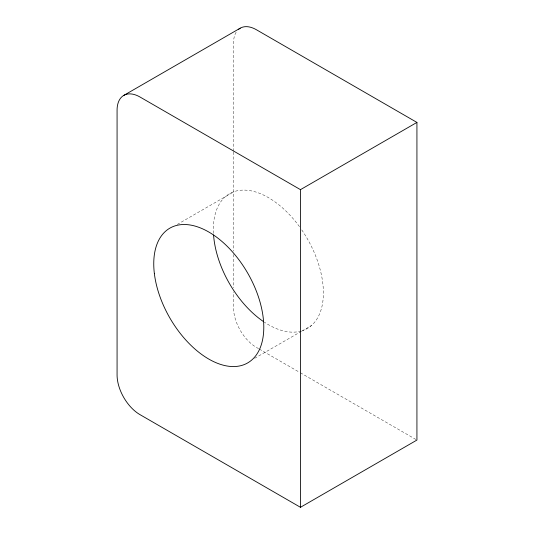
<?xml version="1.0" encoding="UTF-8"?>
<svg xmlns="http://www.w3.org/2000/svg" width="534" height="534" viewBox="0 0 534 534"><rect width="100%" height="100%" fill="white"/><g stroke="black" fill="none" stroke-linecap="round" stroke-linejoin="round"><path stroke-width="0.4" stroke-dasharray="2.67 2" d="M177.248 224.46L234.072 191.653M254.658 358.321L301.336 331.374M302.057 330.96L311.389 325.566M258.616 348.669L256.453 347.42A32.42 18.717 60 0 1 233.532 307.711L233.532 291.898M259.33 349.082L299.627 372.345M300.348 372.759L416.206 439.649M233.532 151.222L233.532 43.007A32.42 18.717 60 0 1 236.602 31.546M233.532 152.05L233.532 251.107M233.532 254.438L233.532 287.733M301.183 331.067A77.81 44.923 60 0 1 264.27 322.109M213.466 233.365A77.81 44.923 60 0 1 241.428 190.177A77.81 44.923 60 0 1 299.861 227.204M301.757 229.9A77.81 44.923 60 0 1 302.678 330.599"/><path stroke-width="0.8" d="M123.788 95.399L240.247 28.169M300.468 189.65L416.927 122.419L416.927 440.063L300.468 507.3L140.001 414.651A32.42 18.717 60 0 1 117.073 374.948L117.073 110.244A32.42 18.717 60 0 1 140.001 97.008L300.468 189.65L300.468 507.3M416.927 122.419L256.453 29.77A32.42 18.717 60 0 0 238.271 29.63M263.589 321.648A77.81 44.923 60 0 1 213.567 235.013M154.366 273.595A77.81 44.923 60 0 0 243.077 365.009A77.81 44.923 60 0 0 228.872 248.003A77.81 44.923 60 0 0 154.366 273.595"/></g></svg>
